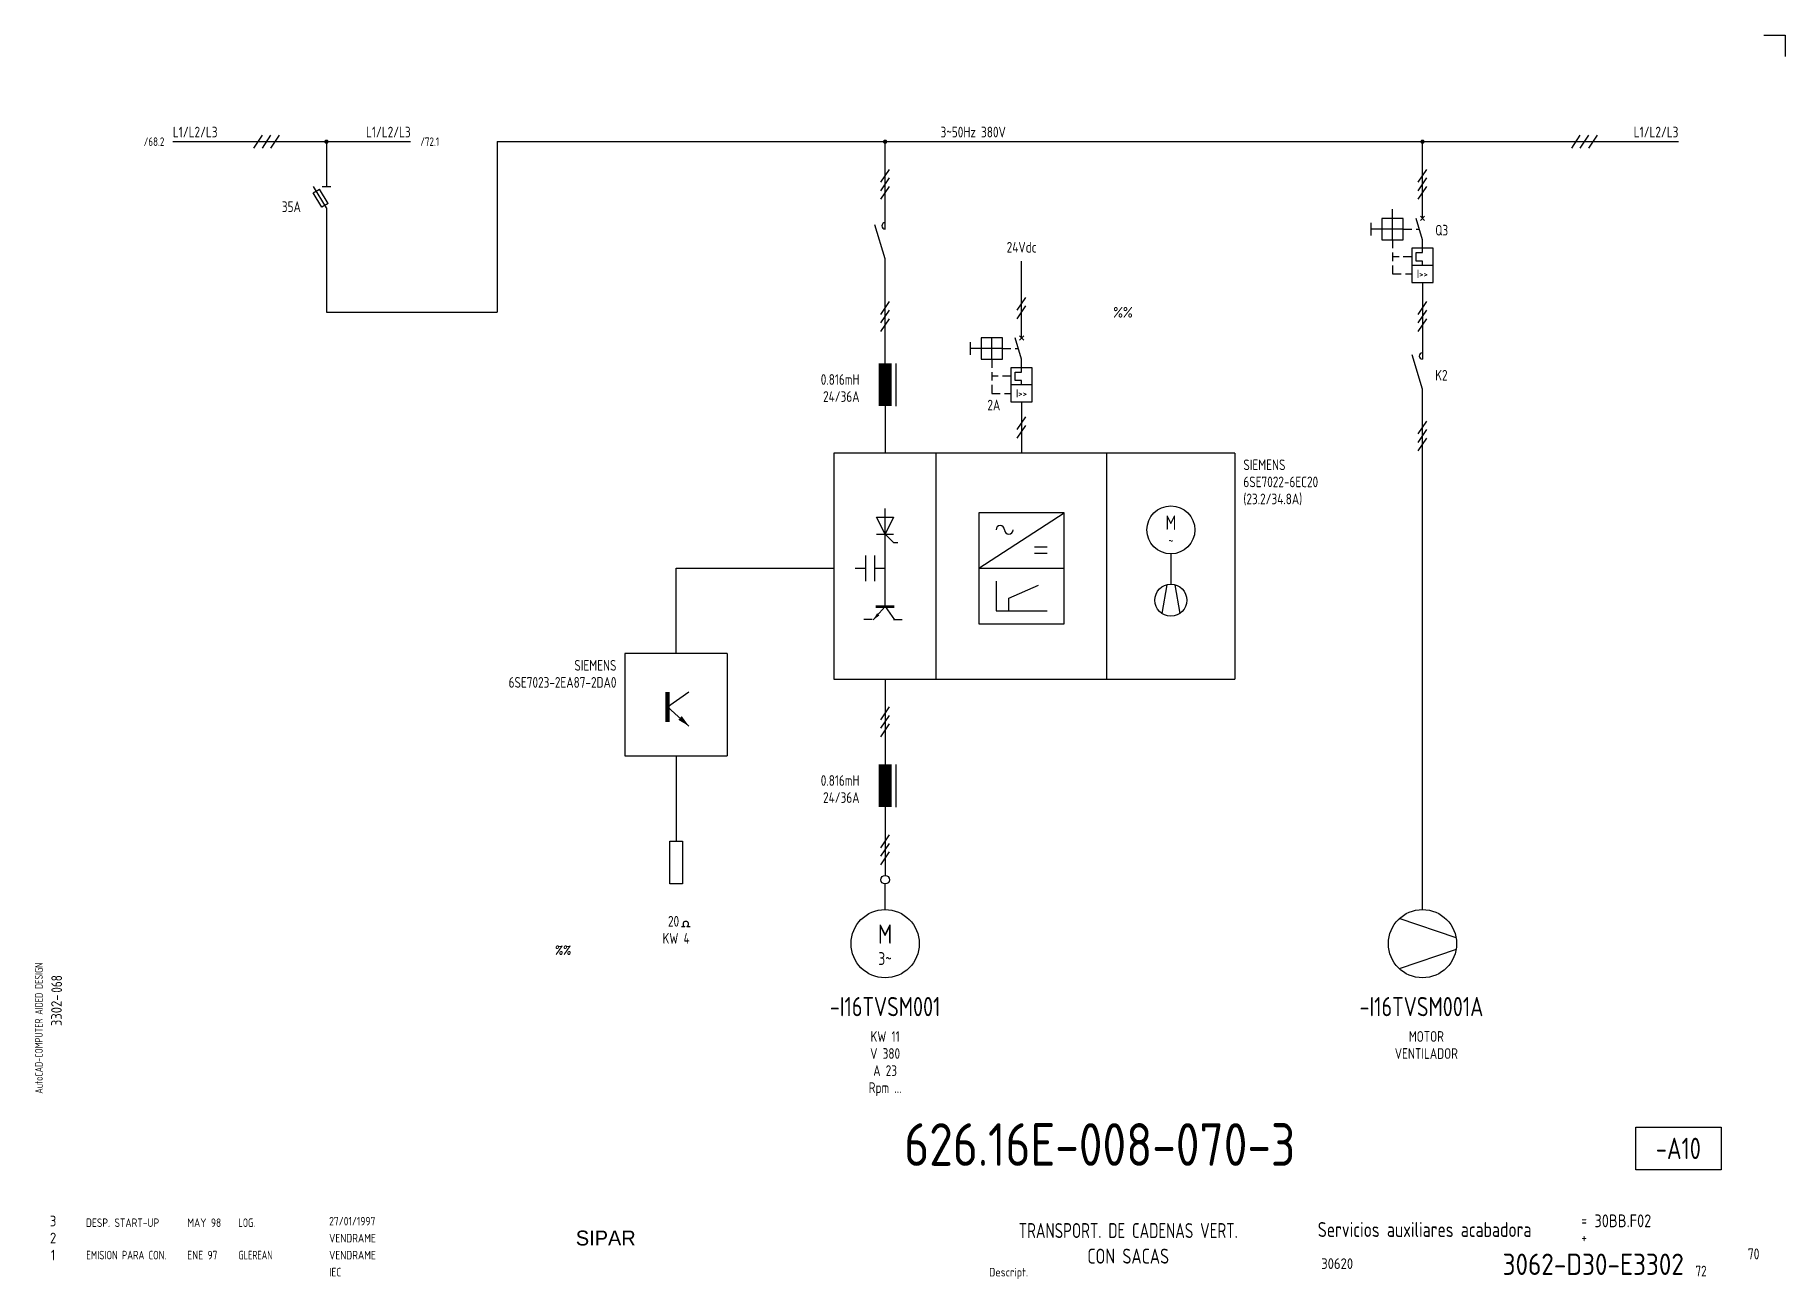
# Model space of a CAD drawing. Extents: x 10 to 420, y 5 to 297.
import ezdxf
from ezdxf.enums import TextEntityAlignment as Align

# ---------------------------------------------------------------- set-up
doc = ezdxf.new("R2010")
doc.units = 0
doc.header["$LTSCALE"] = 8
doc.header["$MEASUREMENT"] = 0
doc.linetypes.add('HIDDEN', pattern=[0.375, 0.25, -0.125])
doc.layers.get('0').update_dxf_attribs({"linetype": 'CONTINUOUS'})
doc.layers.add('CART', color=7, linetype='CONTINUOUS')
doc.styles.add('DIN', font='DIN', dxfattribs={"width": 0.85})
doc.styles.add('SIMPLEX', font='SIMPLEX', dxfattribs={"width": 0.9})
doc.styles.add('UNIV', font='UNIV')

# ---------------------------------------------------------------- blocks, each defined once
blk = doc.blocks.new('WB-FG100')
at = {"layer": 'CART', "color": 1}
for p, q in [((415, 297), (420, 297)), ((420, 297), (420, 292))]:
    blk.add_line(p, q, dxfattribs=at)
at = {"layer": 'CART', "color": 1, "style": 'DIN', "width": 0.8}
blk.add_text('AutoCAD-COMPUTER AIDED DESIGN', height=1.8, rotation=90, dxfattribs=at).set_placement((11.47, 48.84))
at = {"layer": 'CART', "color": 3, "style": 'DIN', "width": 0.8}
for s, p in [('=', (372.24, 17.91)), ('+', (372.24, 13.87))]:
    blk.add_text(s, height=2.5, dxfattribs=at).set_placement(p)
at = {"layer": 'CART', "color": 7, "style": 'DIN', "width": 0.9}
blk.add_attdef('FILE', text='', height=2.5, rotation=90, dxfattribs=at).set_placement((15.95, 68.38), align=Align.CENTER)
for tag, p in [('MOD-3', (13.92, 19)), ('MOD-2', (13.92, 15)), ('MOD-1', (13.92, 11)), ('NR.COMMESSA', (315, 9))]:
    blk.add_attdef(tag, text='', height=2.5, dxfattribs=at).set_placement(p, align=Align.MIDDLE)
at = {"layer": 'CART', "color": 7, "style": 'DIN'}
for tag, width, p in [('REV-3', 0.9, (21.66, 19)), ('DATA-3', 0.9, (45.37, 19)), ('NOME-3', 0.9, (57.37, 19)), ('REV-2', 0.9, (21.66, 15)), ('DATA-2', 0.9, (45.37, 15)), ('NOME-2', 0.9, (57.37, 15)), ('REV-1', 0.9, (21.66, 11)), ('DATA-1', 0.9, (45.37, 11)), ('NOME-1', 0.7, (57.37, 11))]:
    blk.add_attdef(tag, text='', height=2, dxfattribs=dict(at, width=width)).set_placement(p, align=Align.MIDDLE_LEFT)
at = {"layer": 'CART', "color": 7, "style": 'DIN', "width": 0.9}
for tag, p, height in [('DATA', (78.64, 17.94), 2), ('ESECUTORE', (78.64, 13.97), 2), ('CONTROLLORE', (78.64, 9.99), 2), ('SEGUE', (398.93, 5.65), 2.8), ('NORMA', (78.64, 6.01), 2)]:
    blk.add_attdef(tag, p, '', height=height, dxfattribs=at)
at = {"layer": 'CART', "color": 2, "style": 'DIN', "width": 0.9}
for tag, p in [('TITOLO-1/3', (266.5, 18.23)), ('TITOLO-1/2', (266.5, 15.73)), ('TITOLO-2/3', (266.5, 13.18)), ('TITOLO-2/2', (266.5, 10.68)), ('TITOLO-3/3', (266.5, 8.13))]:
    blk.add_attdef(tag, text='', height=3.5, dxfattribs=at).set_placement(p, align=Align.MIDDLE)
at = {"layer": 'CART', "color": 3, "style": 'DIN', "width": 0.9}
blk.add_attdef('ASSIEME', text='', height=3.5, dxfattribs=at).set_placement((334, 17), align=Align.MIDDLE)
at = {"layer": 'CART', "color": 3, "style": 'DIN', "width": 0.85}
for tag, p in [('=', (375.33, 16.63)), ('+', (375.33, 12.76))]:
    blk.add_attdef(tag, text='', height=3, dxfattribs=at).set_placement(p, align=Align.BOTTOM_LEFT)
at = {"layer": 'CART', "color": 3, "style": 'DIN', "width": 0.9}
blk.add_attdef('FOGLIO', text='', height=2.8, dxfattribs=at).set_placement((414.2, 9.56), align=Align.RIGHT)
at = {"layer": 'CART', "color": 2, "style": 'DIN', "width": 0.9}
blk.add_attdef('DISEGNO', text='', height=5, dxfattribs=at).set_placement((395.27, 6.35), align=Align.RIGHT)
at = {"layer": 'CART', "color": 1, "style": 'DIN', "width": 0.9}
blk.add_attdef('TIPOLOGIA', (233.37, 6), '', height=2, dxfattribs=at)
blk = doc.blocks.new('DESP')
at = {"linetype": 'Continuous', "style": 'DIN'}
for s, width, p in [('DESP. START-UP', 0.85, (21.62, 17.59)), ('MAY 98', 0.85, (45.38, 17.59)), ('LOG.', 0.7, (57.38, 17.59))]:
    blk.add_text(s, height=2, dxfattribs=dict(at, width=width)).set_placement(p)

msp = doc.modelspace()

# ---------------------------------------------------------------- linework, layer by layer
at = {"linetype": 'Continuous'}
for p, q in [((42, 272), (97.75, 272)), ((118, 272), (395, 272)), ((78, 232), (118, 232))]:
    msp.add_line(p, q, dxfattribs=at)
for p, q in [((61, 270.5), (63, 273.5)), ((63, 270.5), (65, 273.5)), ((65, 270.5), (67, 273.5)), ((78, 272), (78, 261.5)), ((118, 272), (118, 232)), ((209, 251.5), (209, 272)), ((370, 270.5), (372, 273.5)), ((372, 270.5), (374, 273.5)), ((374, 270.5), (376, 273.5)), ((74.9, 260), (76.37, 260.88)), ((76.93, 256.62), (74.9, 260)), ((78, 256.5), (75, 261.5)), ((78.4, 257.5), (76.37, 260.88)), ((77, 261.5), (79, 261.5)), ((78.4, 257.5), (76.93, 256.62)), ((78, 256.5), (78, 232)), ((328, 249), (328, 256.14)), ((334.5, 254.5), (335.5, 253.5)), ((334.5, 253.5), (335.5, 254.5)), ((323, 250), (323, 253)), ((330.5, 251.5), (323, 251.5)), ((325.5, 254), (325.5, 249)), ((330.5, 254), (325.5, 254)), ((330.5, 249), (330.5, 254)), ((335, 249), (333.5, 254)), ((325.5, 249), (330.5, 249)), ((332.5, 247), (332.5, 239)), ((337.5, 247), (332.5, 247)), ((335, 246), (335, 249)), ((337.5, 239), (337.5, 247)), ((209, 220), (209, 244.5)), ((337.5, 243), (332.5, 243)), ((333.5, 244), (333.5, 246)), ((333.5, 246), (335, 246)), ((335, 244), (333.5, 244)), ((335, 243), (335, 244)), ((332.5, 239), (337.5, 239)), ((231.5, 226), (231.5, 221)), ((236.5, 226), (231.5, 226)), ((234, 221), (234, 226)), ((236.5, 221), (236.5, 226)), ((241, 221), (239.5, 226)), ((240.5, 225.5), (241.5, 226.5)), ((240.5, 226.5), (241.5, 225.5)), ((229, 222), (229, 225)), ((236.5, 223.5), (229, 223.5)), ((211.5, 220), (211.5, 210)), ((231.5, 221), (236.5, 221)), ((243.5, 219), (238.5, 219)), ((238.5, 219), (238.5, 211)), ((239.5, 218), (241, 218)), ((239.5, 216), (239.5, 218)), ((241, 218), (241, 221)), ((243.5, 211), (243.5, 219)), ((243.5, 215), (238.5, 215)), ((241, 216), (239.5, 216)), ((241, 215), (241, 216)), ((335, 92), (335, 214)), ((209, 210), (209, 199)), ((238.5, 211), (243.5, 211)), ((209, 163), (209, 186)), ((209, 180), (207, 184)), ((207, 184), (211, 184)), ((211, 184), (209, 180)), ((207, 180), (211, 180)), ((209, 180), (211, 178)), ((211, 178), (212, 178)), ((244, 177), (247, 177)), ((204.5, 169), (204.5, 175)), ((206.5, 175), (206.5, 169)), ((244, 175.5), (247, 175.5)), ((276, 175.38), (276, 168.25)), ((160, 152), (160, 172)), ((160, 172), (197, 172)), ((202, 172), (204.5, 172)), ((206.5, 172), (209, 172)), ((275.09, 168.14), (273.87, 161.41)), ((276.91, 168.14), (278.13, 161.41)), ((209, 163), (206.19, 159.88)), ((209, 163), (211.19, 159.88)), ((206, 160), (204, 160)), ((211, 160), (213, 160)), ((209, 146), (209, 100)), ((158, 139.5), (163, 143)), ((158, 139.5), (163, 135)), ((160, 128), (160, 108)), ((211.5, 126), (211.5, 116)), ((158.5, 98), (158.5, 108)), ((158.5, 108), (161.5, 108)), ((161.5, 108), (161.5, 98)), ((161.5, 98), (158.5, 98))]:
    msp.add_line(p, q)
at = {"color": 7}
for p, q in [((335, 254), (335, 272)), ((208, 262.5), (210, 265.5)), ((208, 260.5), (210, 263.5)), ((334, 262.5), (336, 265.5)), ((334, 260.5), (336, 263.5)), ((208, 258.5), (210, 261.5)), ((334, 258.5), (336, 261.5)), ((209, 244.5), (206.6, 252.5)), ((241, 226), (241, 244)), ((335, 239), (335, 221)), ((208, 231.5), (210, 234.5)), ((240, 232.5), (242, 235.5)), ((334, 231.5), (336, 234.5)), ((208, 229.5), (210, 232.5)), ((208, 227.5), (210, 230.5)), ((240, 230.5), (242, 233.5)), ((334, 229.5), (336, 232.5)), ((334, 227.5), (336, 230.5)), ((335, 214), (332.6, 222)), ((241, 211), (241, 199)), ((240, 204.5), (242, 207.5)), ((240, 202.5), (242, 205.5)), ((334, 203.5), (336, 206.5)), ((334, 201.5), (336, 204.5)), ((334, 199.5), (336, 202.5)), ((208, 136.5), (210, 139.5)), ((208, 134.5), (210, 137.5)), ((208, 132.5), (210, 135.5)), ((208, 106.5), (210, 109.5)), ((208, 104.5), (210, 107.5)), ((208, 102.5), (210, 105.5)), ((209, 92), (209, 98)), ((161.25, 88), (162, 88)), ((162.5, 88), (163.25, 88))]:
    msp.add_line(p, q, dxfattribs=at)
at = {"linetype": 'HIDDEN'}
for p, q in [((330.5, 251.5), (334.25, 251.5)), ((328, 249), (328, 241)), ((332.5, 245), (328, 245)), ((328, 241), (332.5, 241)), ((236.5, 223.5), (240.25, 223.5)), ((234, 221), (234, 213)), ((238.5, 217), (234, 217)), ((234, 213), (238.5, 213))]:
    msp.add_line(p, q, dxfattribs=at)
at = {"color": 3}
for p, q in [((291, 199), (197, 199)), ((197, 199), (197, 146)), ((221, 146), (221, 199)), ((261, 146), (261, 199)), ((291, 199), (291, 146)), ((148, 152), (148, 128)), ((172, 152), (148, 152)), ((172, 152), (172, 128)), ((197, 146), (291, 146)), ((148, 128), (172, 128))]:
    msp.add_line(p, q, dxfattribs=at)
at = {"color": 2}
for p, q in [((231, 172), (251, 185)), ((231, 172), (251, 172)), ((385, 31), (385, 41)), ((385, 41), (405, 41)), ((405, 41), (405, 31)), ((405, 31), (385, 31))]:
    msp.add_line(p, q, dxfattribs=at)
at = {"color": 3, "linetype": 'Continuous'}
for p, q in [((342.88, 85.39), (329.57, 89.88)), ((342.88, 82.61), (329.57, 78.12))]:
    msp.add_line(p, q, dxfattribs=at)
at = {"linetype": 'Continuous', "const_width": 0.5}
msp.add_lwpolyline([(77.75, 272, 1), (78.25, 272, 1)], format="xyb", close=True, dxfattribs=at)
at = {"const_width": 0.5}
for points in [[(208.75, 272, 1), (209.25, 272, 1)], [(334.75, 272, 1), (335.25, 272, 1)]]:
    msp.add_lwpolyline(points, format="xyb", close=True, dxfattribs=at)
for points, const_width in [([(209, 220), (209, 210)], 3), ([(211.19, 163), (206.81, 163)], 0.625), ([(158, 143), (158, 136)], 1), ([(209, 126), (209, 116)], 3)]:
    msp.add_lwpolyline(points, dxfattribs=dict(const_width=const_width))
at = {"color": 2}
msp.add_lwpolyline([(231, 159), (251, 159), (251, 185), (231, 185)], close=True, dxfattribs=at)
for points in [[(235, 169), (235, 162), (247, 162)], [(238, 162), (238, 165), (245, 168)]]:
    msp.add_lwpolyline(points)
for points in [[(206.19, 159.88, 0, 0.75, 0), (207.38, 161.18, 0.75, 0.75, 0)], [(163, 135, 0, 1.2, 0), (160.91, 136.91, 1.2, 1.2, 0)]]:
    msp.add_lwpolyline(points, format="xyseb")
at = {"color": 3}
for centre, radius in [((276, 181), 5.62), ((276, 164.5), 3.75), ((209, 84), 8), ((335, 84), 8)]:
    msp.add_circle(centre, radius, dxfattribs=at)
msp.add_circle((209, 99), 1)
at = {"color": 7}
for centre, radius, start, end in [((209, 252.25), 0.75, 90, 270), ((335, 221.75), 0.75, 90, 270), ((162.25, 88.59), 0.644, 292.8337, 247.1663)]:
    msp.add_arc(centre, radius, start, end, dxfattribs=at)
for centre, start, end in [((236, 181), 0, 180), ((238, 181), 180, 0)]:
    msp.add_arc(centre, 1, start, end)

# ---------------------------------------------------------------- block references
at = {"linetype": 'Continuous'}
msp.add_blockref('DESP', (0, 0), dxfattribs=at)
at = {"layer": 'CART'}
ref = msp.add_blockref('WB-FG100', (0, 0), dxfattribs=at)
ref.add_attrib('TIPOLOGIA', 'Descript.', (233.37, 6), dxfattribs={"color": 1, "height": 2, "style": 'DIN', "width": 0.9})
ref.add_attrib('ASSIEME', 'Servicios auxiliares acabadora', dxfattribs={"color": 3, "height": 3.5, "style": 'DIN', "width": 0.8}).set_placement((335.5, 17), align=Align.MIDDLE)
ref.add_attrib('=', '30BB.F02', dxfattribs={"color": 3, "height": 3, "style": 'DIN', "width": 0.85}).set_placement((375.33, 16.63), align=Align.BOTTOM_LEFT)
ref.add_attrib('NR.COMMESSA', '30620', dxfattribs={"color": 7, "height": 2.5, "style": 'DIN', "width": 0.9}).set_placement((315, 9), align=Align.MIDDLE)
ref.add_attrib('DISEGNO', '3062-D30-E3302', dxfattribs={"color": 2, "height": 5, "style": 'DIN', "width": 0.9}).set_placement((396.29, 6.35), align=Align.RIGHT)
ref.add_attrib('DATA', '27/01/1997', (78.64, 17.94), dxfattribs={"color": 7, "height": 2, "style": 'DIN', "width": 0.85})
ref.add_attrib('ESECUTORE', 'VENDRAME', (78.64, 13.97), dxfattribs={"color": 7, "height": 2, "style": 'DIN', "width": 0.85})
ref.add_attrib('CONTROLLORE', 'VENDRAME', (78.64, 9.99), dxfattribs={"color": 7, "height": 2, "style": 'DIN', "width": 0.85})
ref.add_attrib('NORMA', 'IEC', (78.64, 6.01), dxfattribs={"color": 7, "height": 2, "style": 'DIN', "width": 0.85})
ref.add_attrib('MOD-1', '1', dxfattribs={"color": 7, "height": 2.5, "style": 'DIN', "width": 0.9}).set_placement((13.92, 11), align=Align.MIDDLE)
ref.add_attrib('REV-1', 'EMISION PARA CON.', dxfattribs={"color": 7, "height": 2, "style": 'DIN', "width": 0.8}).set_placement((21.66, 11), align=Align.MIDDLE_LEFT)
ref.add_attrib('DATA-1', 'ENE 97', dxfattribs={"color": 7, "height": 2, "style": 'DIN', "width": 0.85}).set_placement((45.37, 11), align=Align.MIDDLE_LEFT)
ref.add_attrib('NOME-1', 'GLEREAN', dxfattribs={"color": 7, "height": 2, "style": 'DIN', "width": 0.7}).set_placement((57.37, 11), align=Align.MIDDLE_LEFT)
ref.add_attrib('MOD-2', '2', dxfattribs={"color": 7, "height": 2.5, "style": 'DIN', "width": 0.9}).set_placement((13.92, 15), align=Align.MIDDLE)
ref.add_attrib('MOD-3', '3', dxfattribs={"color": 7, "height": 2.5, "style": 'DIN', "width": 0.9}).set_placement((13.92, 19), align=Align.MIDDLE)
ref.add_attrib('FILE', '3302-', dxfattribs={"color": 7, "height": 2.5, "rotation": 90, "style": 'DIN', "width": 0.9}).set_placement((15.95, 68.38), align=Align.CENTER)

# ---------------------------------------------------------------- texts
at = {"style": 'DIN'}
for s, height, width, p in [('L1/L2/L3', 2.5, 0.8, (42, 273)), ('3~50Hz 380V ', 2.5, 0.8, (222, 273)), ('/72.1', 2, 0.8, (100, 271)), ('Q3', 2.5, 0.8, (338, 250)), ('%%', 2.5, 0.85, (262.5, 230.75)), ('K2', 2.5, 0.8, (338, 216)), ('SIEMENS', 2.5, 0.8, (293, 195)), ('6SE7022-6EC20', 2.5, 0.8, (293, 191)), ('(23.2/34.8A)', 2.5, 0.8, (293, 187)), ('72', 2.5, 0.8, (399, 6))]:
    msp.add_text(s, height=height, dxfattribs=dict(at, width=width)).set_placement(p)
at = {"style": 'DIN', "width": 0.8}
for s, height, p in [('L1/L2/L3', 2.5, (97.75, 273)), ('L1/L2/L3', 2.5, (395, 273)), ('/68.2', 2, (40, 271)), ('35A', 2.5, (72, 255.5)), ('0.816mH', 2.5, (203, 215)), ('24/36A', 2.5, (203, 211)), ('2A', 2.5, (236, 209)), ('0.816mH', 2.5, (203, 121)), ('24/36A', 2.5, (203, 117))]:
    msp.add_text(s, height=height, dxfattribs=at).set_placement(p, align=Align.RIGHT)
for s, height, p in [('24Vdc', 2.5, (241, 246)), ('I>>', 2, (335, 240)), ('I>>', 2, (241, 212)), ('~', 2.25, (276, 177.25)), ('20 ', 2.5, (160, 88)), ('KW 4', 2.5, (160, 84)), ('3~', 3, (209, 79)), ('KW 11', 2.5, (209, 61)), ('MOTOR', 2.5, (335.9, 61)), ('V 380', 2.5, (209, 57)), ('VENTILADOR', 2.5, (335.9, 57)), ('A 23', 2.5, (209, 53)), ('Rpm ...', 2.5, (209, 49))]:
    msp.add_text(s, height=height, dxfattribs=at).set_placement(p, align=Align.CENTER)
at = {"color": 3, "style": 'DIN'}
for s, height, width, p in [('M', 3.38, 0.8, (276, 181)), ('M', 4.5, 0.8, (209, 84)), ('TRANSPORT. DE CADENAS VERT.', 3.5, 0.75, (266, 15)), ('CON SACAS', 3.5, 0.8, (266, 9))]:
    msp.add_text(s, height=height, dxfattribs=dict(at, width=width)).set_placement(p, align=Align.CENTER)
at = {"color": 7, "style": 'DIN', "width": 0.8}
for s, p in [('SIEMENS', (146, 148)), ('6SE7023-2EA87-2DA0', (146, 144))]:
    msp.add_text(s, height=2.5, dxfattribs=at).set_placement(p, align=Align.RIGHT)
at = {"color": 7, "linetype": 'Continuous', "style": 'SIMPLEX', "width": 0.9}
msp.add_text('%%', height=2, dxfattribs=at).set_placement((133.5, 82.5), align=Align.MIDDLE)
at = {"style": 'DIN', "width": 0.8}
msp.add_text('068', height=2.5, rotation=90, dxfattribs=at).set_placement((16, 72.5))
at = {"color": 2, "style": 'DIN', "width": 0.8}
for s, p in [('-I16TVSM001', (209, 67)), ('-I16TVSM001A', (334.75, 67))]:
    msp.add_text(s, height=4.5, dxfattribs=at).set_placement(p, align=Align.CENTER)
at = {"color": 6, "style": 'DIN', "width": 0.8}
msp.add_text('-A10', height=5, dxfattribs=at).set_placement((395, 36), align=Align.MIDDLE)
at = {"color": 3, "style": 'DIN', "width": 0.8}
msp.add_text('70', height=2.56, dxfattribs=at).set_placement((414, 10), align=Align.RIGHT)
at = {"color": 2, "insert": (213.47, 41.92), "char_height": 10, "width": 111.0411, "attachment_point": 1, "style": 'DIN'}
msp.add_mtext('626.16E-008-070-3', dxfattribs=at)
at = {"layer": 'CART', "color": 2, "linetype": 'Continuous', "style": 'UNIV'}
msp.add_text('SIPAR', height=3.5, dxfattribs=at).set_placement((143.5, 13.25), align=Align.CENTER)

doc.saveas('drawing.dxf')
